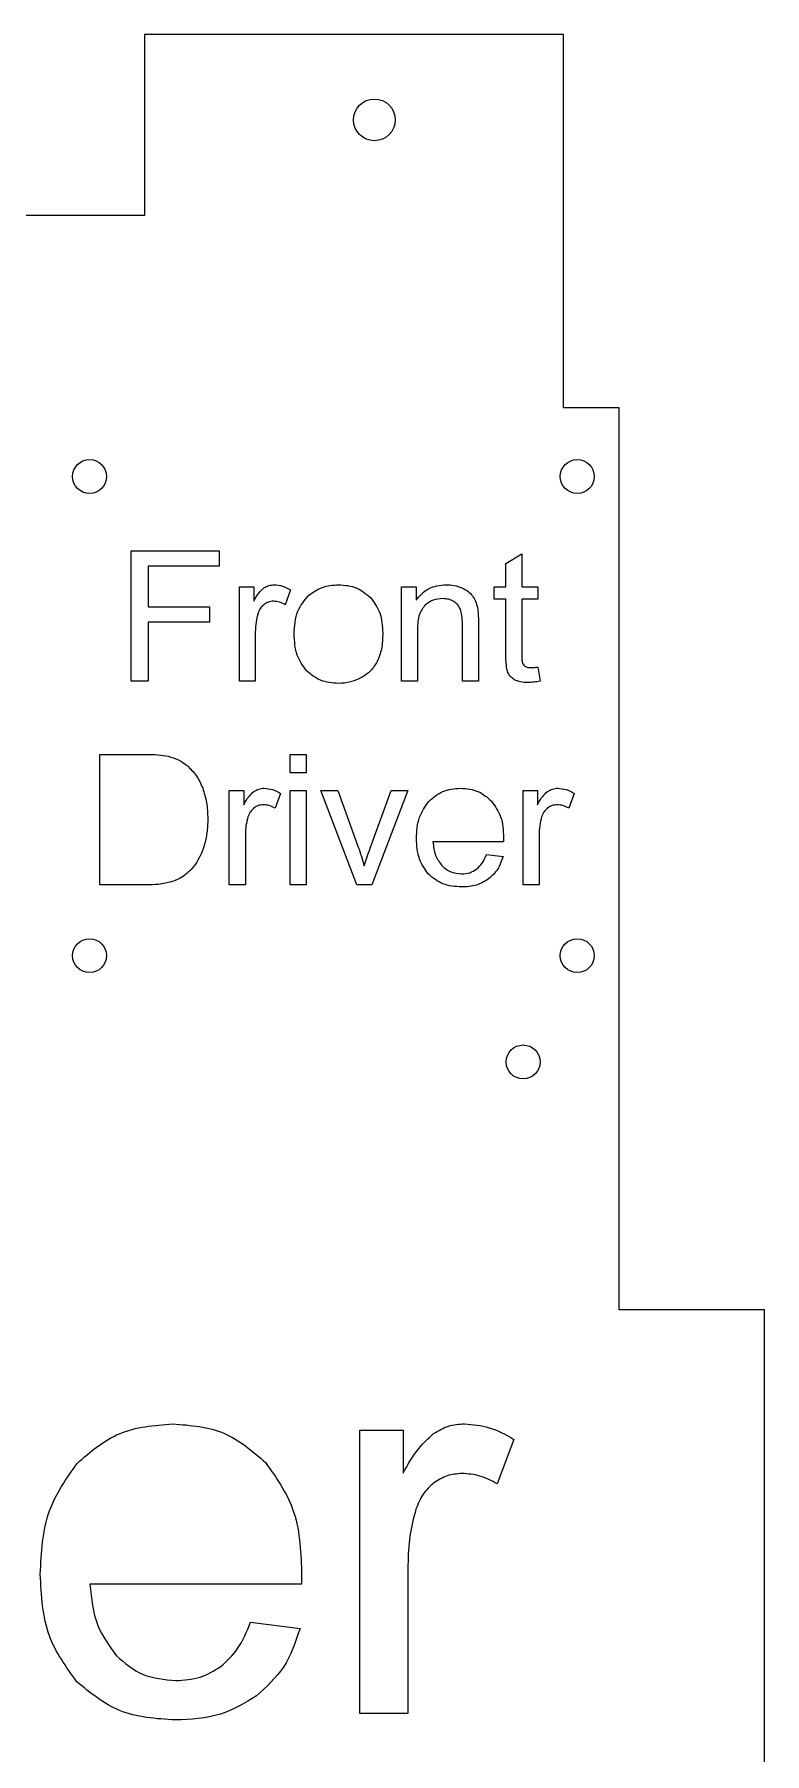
# Model space of a CAD drawing. Header units: millimetres. Extents: x -234 to -86, y -130 to 127.
# Drawn here: x -142 to -86, y -4.6 to 127.2 of the extents above; entities that cross this region are included whole.
import ezdxf

# ---------------------------------------------------------------- set-up
doc = ezdxf.new("R2010")
doc.units = ezdxf.units.MM
doc.layers.get('0').update_dxf_attribs({"linetype": 'CONTINUOUS'})

msp = doc.modelspace()

# ---------------------------------------------------------------- linework, layer by layer
for p, q in [((-105.84, 86.65), (-104.62, 87.39)), ((-104.62, 87.39), (-104.62, 84.86)), ((-105.84, 84.86), (-105.84, 86.65)), ((-126.27, 77.62), (-126.27, 84.86)), ((-126.27, 84.86), (-125.17, 84.86)), ((-125.17, 84.86), (-125.17, 83.76)), ((-122.34, 84.63), (-122.76, 83.49)), ((-113.84, 77.62), (-113.84, 84.86)), ((-113.84, 84.86), (-112.73, 84.86)), ((-112.73, 84.86), (-112.73, 83.83)), ((-106.74, 83.91), (-106.74, 84.86)), ((-106.74, 84.86), (-105.84, 84.86)), ((-104.62, 84.86), (-103.39, 84.86)), ((-103.39, 84.86), (-103.39, 83.91)), ((-105.84, 83.91), (-106.74, 83.91)), ((-105.84, 79.74), (-105.84, 83.91)), ((-103.39, 83.91), (-104.62, 83.91)), ((-104.62, 83.91), (-104.62, 79.67)), ((-109.18, 77.62), (-109.18, 82.02)), ((-107.95, 82.07), (-107.95, 77.62)), ((-125.05, 81.41), (-125.05, 77.62)), ((-112.61, 81.57), (-112.61, 77.62)), ((-103.39, 78.71), (-103.21, 77.63)), ((-125.05, 77.62), (-126.27, 77.62)), ((-112.61, 77.62), (-113.84, 77.62)), ((-107.95, 77.62), (-109.18, 77.62)), ((-136.96, 62.01), (-136.96, 72.01)), ((-136.96, 72.01), (-133.51, 72.01)), ((-127.04, 62.01), (-127.04, 69.25)), ((-127.04, 69.25), (-125.94, 69.25)), ((-125.94, 69.25), (-125.94, 68.15)), ((-123.11, 69.02), (-123.53, 67.88)), ((-117.26, 62.01), (-120.02, 69.25)), ((-120.02, 69.25), (-118.72, 69.25)), ((-118.72, 69.25), (-117.16, 64.91)), ((-116.24, 64.83), (-114.63, 69.25)), ((-113.37, 69.25), (-116.11, 62.01)), ((-114.63, 69.25), (-113.37, 69.25)), ((-104.53, 62.01), (-104.53, 69.25)), ((-104.53, 69.25), (-103.43, 69.25)), ((-103.43, 69.25), (-103.43, 68.15)), ((-100.6, 69.02), (-101.02, 67.88)), ((-125.81, 65.8), (-125.81, 62.01)), ((-106.03, 65.32), (-111.43, 65.32)), ((-103.3, 65.8), (-103.3, 62.01)), ((-107.33, 64.34), (-106.06, 64.18)), ((-133.35, 62.01), (-136.96, 62.01)), ((-125.81, 62.01), (-127.04, 62.01)), ((-116.11, 62.01), (-117.26, 62.01)), ((-103.3, 62.01), (-104.53, 62.01)), ((-117.03, -1.54), (-117.03, 20.19)), ((-117.03, 20.19), (-113.72, 20.19)), ((-113.72, 20.19), (-113.72, 16.89)), ((-105.23, 19.49), (-106.5, 16.08)), ((-113.35, 9.83), (-113.35, -1.54)), ((-121.52, 8.38), (-137.72, 8.38)), ((-125.42, 5.46), (-121.62, 4.98)), ((-113.35, -1.54), (-117.03, -1.54))]:
    msp.add_line(p, q)
for points in [[(-86.01, 29.43), (-97.16, 29.43), (-97.16, 98.59), (-101.42, 98.59), (-101.42, 127.23), (-133.54, 127.23), (-133.54, 113.34), (-183.89, 113.34), (-183.89, 127.23), (-217.46, 127.23), (-217.46, 98.59), (-224.68, 98.59), (-224.68, 29.43), (-233.79, 29.43), (-233.79, -68.08), (-224.68, -68.08), (-224.68, -130.26), (-97.16, -130.26), (-97.16, -68.08), (-86.01, -68.08)], [(-133.25, 82.16), (-133.25, 77.62), (-134.57, 77.62), (-134.57, 87.62), (-127.82, 87.62), (-127.82, 86.44), (-133.25, 86.44), (-133.25, 83.34), (-128.55, 83.34), (-128.55, 82.16)], [(-121.14, 72.01), (-121.14, 70.6), (-122.37, 70.6), (-122.37, 72.01)], [(-121.14, 69.25), (-121.14, 62.01), (-122.37, 62.01), (-122.37, 69.25)]]:
    msp.add_lwpolyline(points, close=True)
for centre, radius in [((-115.92, 120.67), 1.6), ((-137.75, 93.32), 1.3), ((-100.37, 93.32), 1.3), ((-137.75, 56.58), 1.3), ((-100.37, 56.58), 1.3), ((-104.52, 48.43), 1.3)]:
    msp.add_circle(centre, radius)
for points, knots in [([(-125.17, 83.76), (-125.05, 83.99), (-124.84, 84.36), (-124.52, 84.66), (-124.39, 84.78)], [0, 0, 0, 0, 0.0757876, 0.1289052, 0.1289052, 0.1289052, 0.1289052]), ([(-124.39, 84.78), (-124.27, 84.85), (-124.02, 84.99), (-123.74, 85.01), (-123.6, 85.02)], [0, 0, 0, 0, 0.04187058, 0.08350912, 0.08350912, 0.08350912, 0.08350912]), ([(-123.6, 85.02), (-123.39, 85), (-122.94, 84.96), (-122.55, 84.74), (-122.34, 84.63)], [0, 0, 0, 0, 0.063362, 0.133551, 0.133551, 0.133551, 0.133551]), ([(-120.95, 84.22), (-120.61, 84.45), (-119.93, 84.93), (-119.1, 84.99), (-118.67, 85.02)], [0, 0, 0, 0, 0.1199777, 0.2457452, 0.2457452, 0.2457452, 0.2457452]), ([(-118.67, 85.02), (-118.2, 84.99), (-117.28, 84.92), (-116.57, 84.33), (-116.23, 84.05)], [0, 0, 0, 0, 0.1379318, 0.2689006, 0.2689006, 0.2689006, 0.2689006]), ([(-112.73, 83.83), (-112.43, 84.18), (-111.83, 84.88), (-110.9, 84.98), (-110.43, 85.02)], [0, 0, 0, 0, 0.1324025, 0.2687241, 0.2687241, 0.2687241, 0.2687241]), ([(-110.43, 85.02), (-110.22, 85.02), (-109.8, 85), (-109.41, 84.86), (-109.22, 84.79)], [0, 0, 0, 0, 0.063116, 0.1233158, 0.1233158, 0.1233158, 0.1233158]), ([(-109.22, 84.79), (-109.06, 84.71), (-108.74, 84.56), (-108.51, 84.29), (-108.4, 84.17)], [0, 0, 0, 0, 0.0551752, 0.1037714, 0.1037714, 0.1037714, 0.1037714]), ([(-124.38, 83.51), (-124.48, 83.42), (-124.69, 83.24), (-124.79, 82.98), (-124.84, 82.84)], [0, 0, 0, 0, 0.03986631, 0.0822767, 0.0822767, 0.0822767, 0.0822767]), ([(-123.66, 83.76), (-123.79, 83.75), (-124.05, 83.72), (-124.27, 83.58), (-124.38, 83.51)], [0, 0, 0, 0, 0.03867593, 0.07731657, 0.07731657, 0.07731657, 0.07731657]), ([(-122.76, 83.49), (-122.91, 83.57), (-123.19, 83.72), (-123.51, 83.74), (-123.66, 83.76)], [0, 0, 0, 0, 0.04924359, 0.09475266, 0.09475266, 0.09475266, 0.09475266]), ([(-122.07, 81.24), (-122.04, 81.85), (-121.99, 82.97), (-121.27, 83.83), (-120.95, 84.22)], [0, 0, 0, 0, 0.1773554, 0.326208, 0.326208, 0.326208, 0.326208]), ([(-116.23, 84.05), (-115.95, 83.67), (-115.36, 82.87), (-115.31, 81.87), (-115.28, 81.34)], [0, 0, 0, 0, 0.1365388, 0.2922587, 0.2922587, 0.2922587, 0.2922587]), ([(-112.04, 83.46), (-112.21, 83.23), (-112.6, 82.67), (-112.61, 81.98), (-112.61, 81.57)], [0, 0, 0, 0, 0.083835, 0.2015141, 0.2015141, 0.2015141, 0.2015141]), ([(-110.69, 83.96), (-110.94, 83.94), (-111.44, 83.9), (-111.84, 83.61), (-112.04, 83.46)], [0, 0, 0, 0, 0.074126, 0.1467875, 0.1467875, 0.1467875, 0.1467875]), ([(-109.83, 83.74), (-109.96, 83.8), (-110.23, 83.94), (-110.53, 83.95), (-110.69, 83.96)], [0, 0, 0, 0, 0.04299396, 0.08928522, 0.08928522, 0.08928522, 0.08928522]), ([(-109.32, 83.14), (-109.38, 83.26), (-109.5, 83.5), (-109.72, 83.66), (-109.83, 83.74)], [0, 0, 0, 0, 0.03888275, 0.07925461, 0.07925461, 0.07925461, 0.07925461]), ([(-109.18, 82.02), (-109.18, 82.24), (-109.18, 82.62), (-109.28, 82.99), (-109.32, 83.14)], [0, 0, 0, 0, 0.0656672, 0.1135293, 0.1135293, 0.1135293, 0.1135293]), ([(-108.4, 84.17), (-108.32, 84.04), (-108.14, 83.75), (-108.06, 83.43), (-108.02, 83.26)], [0, 0, 0, 0, 0.04778583, 0.09897746, 0.09897746, 0.09897746, 0.09897746]), ([(-108.02, 83.26), (-108, 83.11), (-107.95, 82.71), (-107.95, 82.31), (-107.95, 82.07)], [0, 0, 0, 0, 0.0471746, 0.1196707, 0.1196707, 0.1196707, 0.1196707]), ([(-124.84, 82.84), (-124.9, 82.61), (-125.02, 82.14), (-125.04, 81.66), (-125.05, 81.41)], [0, 0, 0, 0, 0.070251, 0.145119, 0.145119, 0.145119, 0.145119]), ([(-121.13, 78.43), (-121.4, 78.81), (-122, 79.65), (-122.04, 80.68), (-122.07, 81.24)], [0, 0, 0, 0, 0.1382637, 0.3019572, 0.3019572, 0.3019572, 0.3019572]), ([(-115.28, 81.34), (-115.29, 80.92), (-115.3, 80.16), (-115.58, 79.45), (-115.7, 79.14)], [0, 0, 0, 0, 0.1253541, 0.2254968, 0.2254968, 0.2254968, 0.2254968]), ([(-115.7, 79.14), (-115.85, 78.89), (-116.17, 78.38), (-116.67, 78.06), (-116.92, 77.9)], [0, 0, 0, 0, 0.0878713, 0.1763267, 0.1763267, 0.1763267, 0.1763267]), ([(-105.69, 78.29), (-105.74, 78.47), (-105.85, 78.94), (-105.85, 79.43), (-105.84, 79.74)], [0, 0, 0, 0, 0.0546337, 0.146201, 0.146201, 0.146201, 0.146201]), ([(-104.62, 79.67), (-104.63, 79.52), (-104.63, 79.3), (-104.58, 79.07), (-104.56, 78.99)], [0, 0, 0, 0, 0.04317487, 0.06804064, 0.06804064, 0.06804064, 0.06804064]), ([(-118.67, 77.45), (-119.15, 77.49), (-120.07, 77.56), (-120.78, 78.14), (-121.13, 78.43)], [0, 0, 0, 0, 0.1396791, 0.270434, 0.270434, 0.270434, 0.270434]), ([(-116.92, 77.9), (-117.19, 77.77), (-117.75, 77.51), (-118.36, 77.47), (-118.67, 77.45)], [0, 0, 0, 0, 0.0901719, 0.181993, 0.181993, 0.181993, 0.181993]), ([(-105.18, 77.73), (-105.29, 77.81), (-105.51, 77.95), (-105.63, 78.18), (-105.69, 78.29)], [0, 0, 0, 0, 0.03979208, 0.07703942, 0.07703942, 0.07703942, 0.07703942]), ([(-104.56, 78.99), (-104.53, 78.95), (-104.48, 78.85), (-104.39, 78.79), (-104.35, 78.76)], [0, 0, 0, 0, 0.01594343, 0.03229767, 0.03229767, 0.03229767, 0.03229767]), ([(-104.35, 78.76), (-104.29, 78.73), (-104.16, 78.67), (-104.01, 78.67), (-103.93, 78.67)], [0, 0, 0, 0, 0.01902126, 0.04325322, 0.04325322, 0.04325322, 0.04325322]), ([(-103.93, 78.67), (-103.85, 78.67), (-103.67, 78.68), (-103.49, 78.7), (-103.39, 78.71)], [0, 0, 0, 0, 0.02373385, 0.05412984, 0.05412984, 0.05412984, 0.05412984]), ([(-104.14, 77.52), (-104.34, 77.52), (-104.7, 77.53), (-105.03, 77.67), (-105.18, 77.73)], [0, 0, 0, 0, 0.0595802, 0.1066696, 0.1066696, 0.1066696, 0.1066696]), ([(-103.21, 77.63), (-103.37, 77.6), (-103.68, 77.54), (-103.99, 77.53), (-104.14, 77.52)], [0, 0, 0, 0, 0.04979074, 0.09353227, 0.09353227, 0.09353227, 0.09353227]), ([(-133.51, 72.01), (-133.17, 72.01), (-132.57, 72.01), (-131.98, 71.91), (-131.73, 71.87)], [0, 0, 0, 0, 0.1028932, 0.1788614, 0.1788614, 0.1788614, 0.1788614]), ([(-131.73, 71.87), (-131.46, 71.79), (-130.93, 71.64), (-130.48, 71.31), (-130.27, 71.15)], [0, 0, 0, 0, 0.0843501, 0.1644273, 0.1644273, 0.1644273, 0.1644273]), ([(-130.27, 71.15), (-130.02, 70.91), (-129.51, 70.42), (-129.23, 69.77), (-129.08, 69.44)], [0, 0, 0, 0, 0.1028567, 0.209601, 0.209601, 0.209601, 0.209601]), ([(-129.08, 69.44), (-128.97, 69.07), (-128.73, 68.3), (-128.71, 67.49), (-128.69, 67.06)], [0, 0, 0, 0, 0.1152599, 0.2419191, 0.2419191, 0.2419191, 0.2419191]), ([(-125.94, 68.15), (-125.81, 68.38), (-125.6, 68.76), (-125.29, 69.05), (-125.16, 69.17)], [0, 0, 0, 0, 0.0757873, 0.1289052, 0.1289052, 0.1289052, 0.1289052]), ([(-125.16, 69.17), (-125.03, 69.24), (-124.79, 69.39), (-124.51, 69.41), (-124.37, 69.42)], [0, 0, 0, 0, 0.04187042, 0.0835091, 0.0835091, 0.0835091, 0.0835091]), ([(-124.37, 69.42), (-124.15, 69.4), (-123.71, 69.36), (-123.31, 69.14), (-123.11, 69.02)], [0, 0, 0, 0, 0.063362, 0.133551, 0.133551, 0.133551, 0.133551]), ([(-111.76, 68.41), (-111.41, 68.7), (-110.71, 69.3), (-109.79, 69.38), (-109.31, 69.42)], [0, 0, 0, 0, 0.1319936, 0.2703988, 0.2703988, 0.2703988, 0.2703988]), ([(-109.31, 69.42), (-108.85, 69.38), (-107.95, 69.31), (-107.27, 68.72), (-106.94, 68.43)], [0, 0, 0, 0, 0.1342881, 0.2631668, 0.2631668, 0.2631668, 0.2631668]), ([(-103.43, 68.15), (-103.3, 68.38), (-103.09, 68.76), (-102.78, 69.05), (-102.65, 69.17)], [0, 0, 0, 0, 0.0757873, 0.1289051, 0.1289051, 0.1289051, 0.1289051]), ([(-102.65, 69.17), (-102.52, 69.24), (-102.28, 69.39), (-102, 69.41), (-101.86, 69.42)], [0, 0, 0, 0, 0.04187053, 0.08350908, 0.08350908, 0.08350908, 0.08350908]), ([(-101.86, 69.42), (-101.64, 69.4), (-101.2, 69.36), (-100.8, 69.14), (-100.6, 69.02)], [0, 0, 0, 0, 0.0633621, 0.1335513, 0.1335513, 0.1335513, 0.1335513]), ([(-125.15, 67.91), (-125.25, 67.82), (-125.46, 67.63), (-125.56, 67.37), (-125.61, 67.23)], [0, 0, 0, 0, 0.03986605, 0.08227666, 0.08227666, 0.08227666, 0.08227666]), ([(-124.43, 68.15), (-124.56, 68.14), (-124.82, 68.12), (-125.04, 67.98), (-125.15, 67.91)], [0, 0, 0, 0, 0.03867593, 0.07731662, 0.07731662, 0.07731662, 0.07731662]), ([(-123.53, 67.88), (-123.68, 67.96), (-123.96, 68.11), (-124.28, 68.14), (-124.43, 68.15)], [0, 0, 0, 0, 0.04924353, 0.0947527, 0.0947527, 0.0947527, 0.0947527]), ([(-112.7, 65.57), (-112.67, 66.13), (-112.62, 67.17), (-112.03, 68.02), (-111.76, 68.41)], [0, 0, 0, 0, 0.1640434, 0.3044959, 0.3044959, 0.3044959, 0.3044959]), ([(-106.94, 68.43), (-106.67, 68.04), (-106.09, 67.21), (-106.04, 66.19), (-106.02, 65.64)], [0, 0, 0, 0, 0.1376173, 0.2985495, 0.2985495, 0.2985495, 0.2985495]), ([(-102.64, 67.91), (-102.74, 67.82), (-102.95, 67.63), (-103.05, 67.37), (-103.1, 67.23)], [0, 0, 0, 0, 0.03986622, 0.08227677, 0.08227677, 0.08227677, 0.08227677]), ([(-101.92, 68.15), (-102.05, 68.14), (-102.31, 68.12), (-102.53, 67.98), (-102.64, 67.91)], [0, 0, 0, 0, 0.0386757, 0.07731639, 0.07731639, 0.07731639, 0.07731639]), ([(-101.02, 67.88), (-101.17, 67.96), (-101.45, 68.11), (-101.77, 68.14), (-101.92, 68.15)], [0, 0, 0, 0, 0.04924331, 0.09475248, 0.09475248, 0.09475248, 0.09475248]), ([(-128.69, 67.06), (-128.7, 66.7), (-128.72, 66.02), (-128.88, 65.36), (-128.96, 65.04)], [0, 0, 0, 0, 0.1076409, 0.2041993, 0.2041993, 0.2041993, 0.2041993]), ([(-125.61, 67.23), (-125.67, 67.01), (-125.79, 66.54), (-125.81, 66.05), (-125.81, 65.8)], [0, 0, 0, 0, 0.0702507, 0.1451189, 0.1451189, 0.1451189, 0.1451189]), ([(-103.1, 67.23), (-103.16, 67.01), (-103.28, 66.54), (-103.3, 66.05), (-103.3, 65.8)], [0, 0, 0, 0, 0.0702507, 0.1451189, 0.1451189, 0.1451189, 0.1451189]), ([(-128.96, 65.04), (-129.05, 64.77), (-129.22, 64.26), (-129.51, 63.8), (-129.64, 63.59)], [0, 0, 0, 0, 0.0859449, 0.1613637, 0.1613637, 0.1613637, 0.1613637]), ([(-117.16, 64.91), (-117.08, 64.68), (-116.91, 64.19), (-116.77, 63.7), (-116.7, 63.46)], [0, 0, 0, 0, 0.0756064, 0.1531931, 0.1531931, 0.1531931, 0.1531931]), ([(-116.7, 63.46), (-116.64, 63.67), (-116.5, 64.13), (-116.33, 64.58), (-116.24, 64.83)], [0, 0, 0, 0, 0.0660745, 0.1451934, 0.1451934, 0.1451934, 0.1451934]), ([(-111.77, 62.82), (-112.04, 63.2), (-112.62, 64.02), (-112.67, 65.03), (-112.7, 65.57)], [0, 0, 0, 0, 0.1367557, 0.295447, 0.295447, 0.295447, 0.295447]), ([(-111.43, 65.32), (-111.39, 64.95), (-111.33, 64.28), (-110.93, 63.74), (-110.75, 63.49)], [0, 0, 0, 0, 0.1073249, 0.1980194, 0.1980194, 0.1980194, 0.1980194]), ([(-106.02, 65.64), (-106.02, 65.6), (-106.02, 65.49), (-106.02, 65.38), (-106.03, 65.32)], [0, 0, 0, 0, 0.01364361, 0.03274994, 0.03274994, 0.03274994, 0.03274994]), ([(-129.64, 63.59), (-129.78, 63.41), (-130.04, 63.07), (-130.39, 62.81), (-130.55, 62.68)], [0, 0, 0, 0, 0.0674593, 0.1290546, 0.1290546, 0.1290546, 0.1290546]), ([(-110.75, 63.49), (-110.54, 63.3), (-110.1, 62.93), (-109.53, 62.88), (-109.24, 62.85)], [0, 0, 0, 0, 0.0831664, 0.1678839, 0.1678839, 0.1678839, 0.1678839]), ([(-108.09, 63.21), (-107.93, 63.36), (-107.59, 63.67), (-107.42, 64.11), (-107.33, 64.34)], [0, 0, 0, 0, 0.0628662, 0.137684, 0.137684, 0.137684, 0.137684]), ([(-106.06, 64.18), (-106.18, 63.84), (-106.4, 63.17), (-106.92, 62.69), (-107.17, 62.46)], [0, 0, 0, 0, 0.1076168, 0.208258, 0.208258, 0.208258, 0.208258]), ([(-131.74, 62.18), (-131.99, 62.13), (-132.52, 62.02), (-133.07, 62.01), (-133.35, 62.01)], [0, 0, 0, 0, 0.0762004, 0.1618285, 0.1618285, 0.1618285, 0.1618285]), ([(-130.55, 62.68), (-130.73, 62.58), (-131.1, 62.36), (-131.52, 62.24), (-131.74, 62.18)], [0, 0, 0, 0, 0.0618328, 0.1299716, 0.1299716, 0.1299716, 0.1299716]), ([(-109.24, 61.85), (-109.74, 61.88), (-110.68, 61.94), (-111.42, 62.54), (-111.77, 62.82)], [0, 0, 0, 0, 0.1445659, 0.2764541, 0.2764541, 0.2764541, 0.2764541]), ([(-109.24, 62.85), (-109.02, 62.87), (-108.61, 62.89), (-108.26, 63.11), (-108.09, 63.21)], [0, 0, 0, 0, 0.0632104, 0.1222393, 0.1222393, 0.1222393, 0.1222393]), ([(-107.17, 62.46), (-107.47, 62.28), (-108.11, 61.9), (-108.85, 61.86), (-109.24, 61.85)], [0, 0, 0, 0, 0.103262, 0.2192207, 0.2192207, 0.2192207, 0.2192207]), ([(-138.71, 17.65), (-137.68, 18.54), (-135.57, 20.34), (-132.8, 20.57), (-131.38, 20.68)], [0, 0, 0, 0, 0.3959806, 0.8111972, 0.8111972, 0.8111972, 0.8111972]), ([(-131.38, 20.68), (-130, 20.57), (-127.31, 20.35), (-125.26, 18.58), (-124.26, 17.71)], [0, 0, 0, 0, 0.4028637, 0.789499, 0.789499, 0.789499, 0.789499]), ([(-113.72, 16.89), (-113.35, 17.56), (-112.72, 18.7), (-111.77, 19.58), (-111.38, 19.94)], [0, 0, 0, 0, 0.2273619, 0.386715, 0.386715, 0.386715, 0.386715]), ([(-111.38, 19.94), (-111.01, 20.16), (-110.28, 20.59), (-109.43, 20.65), (-109.01, 20.68)], [0, 0, 0, 0, 0.1256118, 0.2505283, 0.2505283, 0.2505283, 0.2505283]), ([(-109.01, 20.68), (-108.37, 20.62), (-107.03, 20.5), (-105.85, 19.84), (-105.23, 19.49)], [0, 0, 0, 0, 0.1900858, 0.400652, 0.400652, 0.400652, 0.400652]), ([(-141.53, 9.14), (-141.45, 10.82), (-141.31, 13.93), (-139.53, 16.48), (-138.71, 17.65)], [0, 0, 0, 0, 0.4921295, 0.9134877, 0.9134877, 0.9134877, 0.9134877]), ([(-124.26, 17.71), (-123.45, 16.56), (-121.71, 14.07), (-121.57, 11.01), (-121.5, 9.36)], [0, 0, 0, 0, 0.4128523, 0.8956487, 0.8956487, 0.8956487, 0.8956487]), ([(-111.37, 16.15), (-111.66, 15.88), (-112.28, 15.31), (-112.58, 14.53), (-112.74, 14.13)], [0, 0, 0, 0, 0.1195987, 0.2468307, 0.2468307, 0.2468307, 0.2468307]), ([(-109.2, 16.87), (-109.59, 16.84), (-110.37, 16.78), (-111.03, 16.36), (-111.37, 16.15)], [0, 0, 0, 0, 0.1160276, 0.2319496, 0.2319496, 0.2319496, 0.2319496]), ([(-106.5, 16.08), (-106.94, 16.31), (-107.78, 16.76), (-108.74, 16.84), (-109.2, 16.87)], [0, 0, 0, 0, 0.1477308, 0.2842579, 0.2842579, 0.2842579, 0.2842579]), ([(-112.74, 14.13), (-112.92, 13.45), (-113.29, 12.04), (-113.33, 10.59), (-113.35, 9.83)], [0, 0, 0, 0, 0.2107528, 0.435357, 0.435357, 0.435357, 0.435357]), ([(-121.5, 9.36), (-121.5, 9.23), (-121.5, 8.9), (-121.51, 8.57), (-121.52, 8.38)], [0, 0, 0, 0, 0.04093108, 0.09825031, 0.09825031, 0.09825031, 0.09825031]), ([(-138.74, 0.9), (-139.55, 2.04), (-141.31, 4.49), (-141.45, 7.51), (-141.53, 9.14)], [0, 0, 0, 0, 0.410267, 0.886341, 0.886341, 0.886341, 0.886341]), ([(-137.72, 8.38), (-137.62, 7.29), (-137.42, 5.28), (-136.24, 3.65), (-135.7, 2.9)], [0, 0, 0, 0, 0.3219746, 0.5940576, 0.5940576, 0.5940576, 0.5940576]), ([(-127.7, 2.06), (-127.23, 2.5), (-126.22, 3.45), (-125.7, 4.75), (-125.42, 5.46)], [0, 0, 0, 0, 0.1885986, 0.4130513, 0.4130513, 0.4130513, 0.4130513]), ([(-121.62, 4.98), (-121.97, 3.95), (-122.64, 1.94), (-124.2, 0.5), (-124.95, -0.19)], [0, 0, 0, 0, 0.3228506, 0.6247743, 0.6247743, 0.6247743, 0.6247743]), ([(-135.7, 2.9), (-135.05, 2.34), (-133.74, 1.22), (-132.02, 1.07), (-131.15, 0.99)], [0, 0, 0, 0, 0.2495009, 0.5036527, 0.5036527, 0.5036527, 0.5036527]), ([(-131.15, 0.99), (-130.51, 1.03), (-129.27, 1.11), (-128.21, 1.75), (-127.7, 2.06)], [0, 0, 0, 0, 0.1896309, 0.3667177, 0.3667177, 0.3667177, 0.3667177]), ([(-131.17, -2.03), (-132.66, -1.94), (-135.49, -1.75), (-137.69, 0.05), (-138.74, 0.9)], [0, 0, 0, 0, 0.4336975, 0.8293627, 0.8293627, 0.8293627, 0.8293627]), ([(-124.95, -0.19), (-125.85, -0.73), (-127.77, -1.87), (-130, -1.98), (-131.17, -2.03)], [0, 0, 0, 0, 0.3097862, 0.657662, 0.657662, 0.657662, 0.657662])]:
    msp.add_open_spline(points, degree=3, knots=knots)

doc.saveas('drawing.dxf')
